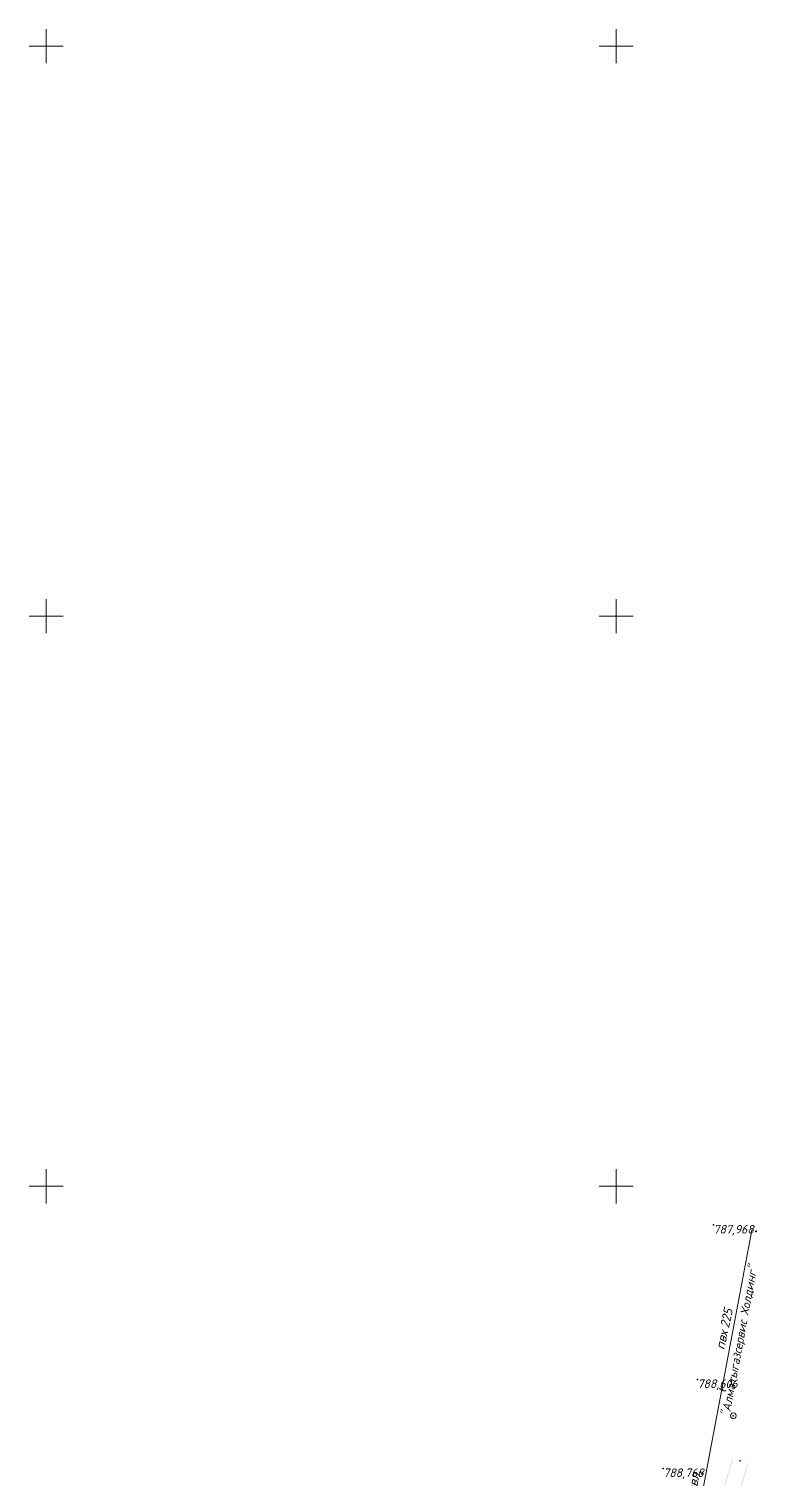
# Model space of a CAD drawing. Header units: metres. Extents: x 629572 to 645168, y 4785785 to 4790166.
# Drawn here: x 634497 to 634625.4, y 4788348.5 to 4788603 of the extents above; entities that cross this region are included whole.
import ezdxf

# ---------------------------------------------------------------- set-up
doc = ezdxf.new("R2010")
doc.units = ezdxf.units.M
doc.linetypes.add('Сплошная', pattern=[0])
doc.layers.get('0').update_dxf_attribs({"linetype": 'CONTINUOUS'})
for name, color, linetype in [('Газопровод подземный', 7, 'CONTINUOUS'), ('Горизонтали', 7, 'CONTINUOUS'), ('Дороги грунтовые_проселочные', 7, 'CONTINUOUS'), ('Нурсултан', 7, 'CONTINUOUS'), ('Сетка координатная', 7, 'CONTINUOUS'), ('Столбы железобетонные', 7, 'CONTINUOUS')]:
    doc.layers.add(name, color=color, linetype=linetype)
doc.styles.add('ISOCPEUR', font='isocpeui.ttf')
doc.styles.get("Standard").update_dxf_attribs({"font": 'isocpeui.ttf'})
doc.linetypes.add('GAZ_PODZ', pattern='A,4,-2.2,["|",Standard,S=1.8,R=0,X=-1.5,Y=-1],0,["-",Standard,S=1.5,R=0,X=-1.5,Y=0.05],4,-2,10,-2', length=24.2)

# ---------------------------------------------------------------- blocks, each defined once
blk = doc.blocks.new('26 - 108.1.1 опоры  жб d-1.0')
blk.add_hatch(color=7).paths.add_polyline_path([(0, 0.05), (-0.05, 0), (0, -0.05), (0.05, 0)])
at = {"color": 7, "linetype": 'Continuous', "lineweight": 0, "const_width": 0.1, "flags": 128}
blk.add_lwpolyline([(0, 0.5), (0.19, 0.46), (0.35, 0.35), (0.46, 0.19), (0.5, 0), (0.46, -0.19), (0.35, -0.35), (0.19, -0.46), (0, -0.5), (-0.19, -0.46), (-0.35, -0.35), (-0.46, -0.19), (-0.5, 0), (-0.46, 0.19), (-0.35, 0.35), (-0.19, 0.46), (0, 0.5)], close=True, dxfattribs=at)
at = {"color": 7, "linetype": 'Continuous', "lineweight": 0, "true_color": 0xffffff, "flags": 128}
blk.add_lwpolyline([(0, 0.5), (-0.25, 0.43), (-0.43, 0.25), (-0.5, 0), (-0.43, -0.25), (-0.25, -0.43), (0, -0.5), (0.25, -0.43), (0.43, -0.25), (0.5, 0), (0.43, 0.25), (0.25, 0.43), (0, 0.5)], close=True, dxfattribs=at)
at = {"color": 7, "linetype": 'Continuous', "lineweight": 0, "flags": 128}
for points in [[(0, 0.05), (-0.05, 0), (0, -0.05), (0.05, 0), (0, 0.05)], [(0, 0.05), (0.04, 0.03), (0.04, -0.03), (0, -0.05), (-0.04, -0.03), (-0.04, 0.03), (0, 0.05)]]:
    blk.add_lwpolyline(points, close=True, dxfattribs=at)
at = {"color": 7, "style": 'ISOCPEUR', "flags": 1}
for tag in ['Отметка(высота) верхнего провода', 'Отметка(высота) нижнего провода', 'X', 'Высота', 'Имя объекта CREDO-III', 'Код объекта CREDO-III', 'Отметка', 'Номер', 'Y']:
    blk.add_attdef(tag, (0, 0), '', height=2.5, dxfattribs=at)
blk = doc.blocks.new('Крест')
at = {"color": 0, "linetype": 'Continuous', "lineweight": 0, "flags": 128}
for points in [[(0, -1), (0, 1)], [(-1, 0), (1, 0)]]:
    blk.add_lwpolyline(points, dxfattribs=at)

msp = doc.modelspace()

# ---------------------------------------------------------------- hatches: boundary and pattern name
at = {"layer": 'Дороги грунтовые_проселочные'}
for points in [[(634618.555, 4788345.477), (634618.747, 4788346.153), (634618.748, 4788346.153), (634618.748, 4788346.153), (634619.178, 4788347.668), (634619.179, 4788347.668), (634619.61, 4788349.182), (634619.61, 4788349.182), (634619.61, 4788349.183), (634620.042, 4788350.696), (634620.042, 4788350.697), (634620.474, 4788352.21), (634620.378, 4788352.238), (634619.946, 4788350.724), (634619.946, 4788350.724), (634619.514, 4788349.21), (634619.514, 4788349.21), (634619.514, 4788349.21), (634619.082, 4788347.696), (634619.082, 4788347.695), (634618.651, 4788346.181), (634618.651, 4788346.181), (634618.651, 4788346.18), (634618.459, 4788345.504)], [(634621.796, 4788346.635), (634621.871, 4788346.901), (634622.303, 4788348.415), (634622.734, 4788349.928), (634623.166, 4788351.442), (634623.07, 4788351.47), (634622.638, 4788349.956), (634622.638, 4788349.956), (634622.207, 4788348.442), (634622.207, 4788348.442), (634622.206, 4788348.442), (634621.775, 4788346.929), (634621.775, 4788346.928), (634621.699, 4788346.662)]]:
    msp.add_hatch(color=7, dxfattribs=at).paths.add_polyline_path(points)

# ---------------------------------------------------------------- linework, layer by layer
at = {"layer": 'Газопровод подземный', "color": 50, "linetype": 'GAZ_PODZ', "lineweight": 13, "ltscale": 0.5, "flags": 128}
msp.add_lwpolyline([(634623.804, 4788392.283), (634604.968, 4788292.409), (634611.209, 4788277.256), (634642.146, 4788270.788), (634636.434, 4788237.624), (634765.707, 4788220.869)], dxfattribs=at)
at = {"layer": 'Горизонтали', "color": 34, "linetype": 'Сплошная', "lineweight": 0, "true_color": 0xa55200, "elevation": 788.5, "flags": 128}
msp.add_lwpolyline([(634619.256, 4788364.153), (634619.18, 4788364.129), (634618.968, 4788364.091), (634618.766, 4788364.127), (634618.538, 4788364.249), (634618.244, 4788364.474), (634618.176, 4788364.531), (634618.165, 4788364.539), (634618.137, 4788364.563), (634618.135, 4788364.564), (634618.132, 4788364.566)], dxfattribs=at)
at = {"layer": 'Нурсултан', "color": 7}
for p in [(634617.079, 4788393.202, 1.291), (634624.494, 4788392.089, 1.505), (634624.562, 4788392.096, 1.517), (634614.274, 4788366.109, 1.929), (634618.661, 4788364.355, 1.809), (634620.557, 4788359.736, 2.008), (634608.274, 4788350.496, 2.091), (634621.772, 4788351.84, 2.034), (634615.066, 4788349.567, 2.027)]:
    msp.add_point(p, dxfattribs=at)

# ---------------------------------------------------------------- block references
at = {"layer": 'Сетка координатная', "color": 136, "linetype": 'Continuous', "true_color": 0x008080, "xscale": 3, "yscale": 3}
for p in [(634500, 4788600), (634600, 4788600), (634500, 4788500), (634600, 4788500), (634500, 4788400), (634600, 4788400)]:
    msp.add_blockref('Крест', p, dxfattribs=at)
at = {"layer": 'Столбы железобетонные', "color": 7, "linetype": 'Continuous'}
msp.add_blockref('26 - 108.1.1 опоры  жб d-1.0', (634620.557, 4788359.736, 795.239), dxfattribs=at)

# ---------------------------------------------------------------- texts
at = {"layer": 'Газопровод подземный', "color": 2, "style": 'ISOCPEUR'}
for s, height, rotation, p in [('Алматыгазсервис Холдинг"', 1.5, 79.44718, (634620.057, 4788360.381)), ('225', 1.6145, 77.64515, (634619.784, 4788375.026)), ('пвх', 1.6145, 77.64515, (634618.956, 4788371.242)), ('"', 1.5, 79.44718, (634619.881, 4788359.437)), ('средн. давл.', 1.61454, 79.31995, (634612.5, 4788337.955))]:
    msp.add_text(s, height=height, rotation=rotation, dxfattribs=at).set_placement(p)
at = {"layer": 'Нурсултан', "color": 251, "char_height": 1.5, "attachment_point": 1, "style": 'ISOCPEUR'}
for s, insert in [('787,968', (634617.079, 4788393.202, 1.291)), ('788,606', (634614.274, 4788366.109, 1.929)), ('788,768', (634608.274, 4788350.496, 2.091))]:
    msp.add_mtext(s, dxfattribs=dict(at, insert=insert))

doc.saveas('drawing.dxf')
